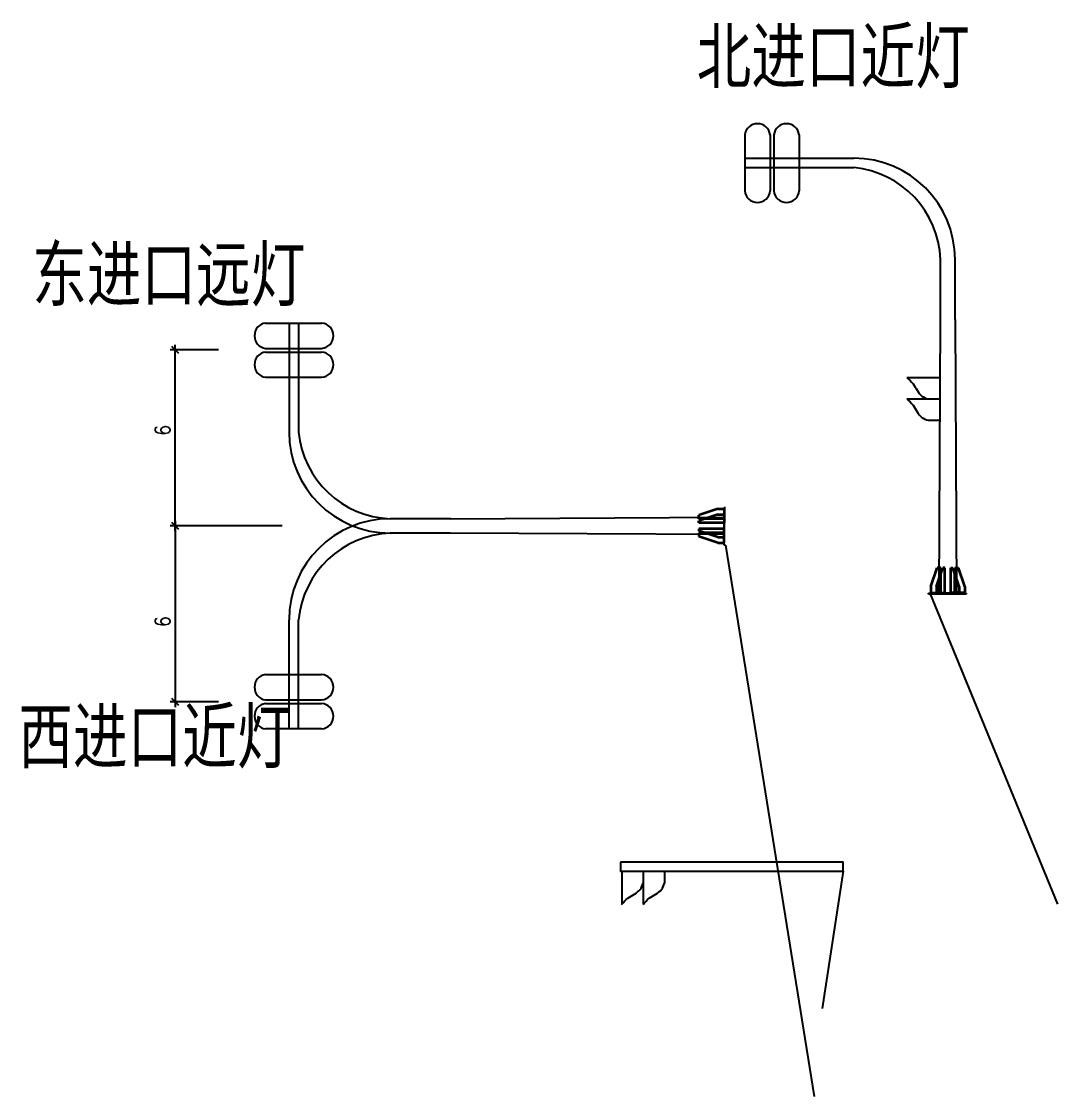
# Model space of a CAD drawing. Header units: millimetres. Extents: x -10063505 to 885836, y -4961 to 6863153.
# Drawn here: x -2920.1 to -2817.7, y -4960.7 to -4854.3 of the extents above; entities that cross this region are included whole.
import ezdxf

# ---------------------------------------------------------------- set-up
doc = ezdxf.new("R2010")
doc.units = ezdxf.units.MM
doc.header["$LTSCALE"] = 0.2
doc.layers.add('tj信号灯样例', color=7, linetype='Continuous')
doc.styles.add('hztxt', font='complex.shx', dxfattribs={"height": 2.5, "bigfont": 'hztxt.shx'})
doc.styles.get("Standard").update_dxf_attribs({"font": 'txt.shx', "width": 0.8, "bigfont": 'gbcbig.shx'})
doc.dimstyles.new('HPCAD', dxfattribs={"dimscale": 0.5, "dimtxt": 3, "dimasz": 1.5, "dimexe": 1, "dimexo": 4, "dimgap": 1, "dimtad": 1, "dimzin": 0, "dimdsep": 46, "dimtxsty": 'Standard', "dimtsz": 0.7, "dimcen": 0.09, "dimdle": 1, "dimadec": 4, "dimazin": 0, "dimtfac": 1, "dimtdec": 4, "dimtmove": 0, "dimatfit": 3, "dimfxl": 1, "dimtolj": 1, "dimtzin": 0, "dimarcsym": 0})

# ---------------------------------------------------------------- blocks, each defined once
blk = doc.blocks.new('*D13')
at = {"layer": 'Defpoints', "color": 0, "transparency": 16777216}
for p in [(2, 37.47), (8.28, 37.47), (14.57, 20.07)]:
    blk.add_point(p, dxfattribs=at)
at = {"layer": 'tj信号灯样例', "color": 0, "lineweight": -2, "transparency": 16777216}
for p, q in [((6.28, 37.47), (1.5, 37.47)), ((2.35, 37.12), (1.65, 37.82)), ((2, 19.57), (2, 37.97)), ((2.35, 19.72), (1.65, 20.42)), ((12.57, 20.07), (1.5, 20.07))]:
    blk.add_line(p, q, dxfattribs=at)
at = {"layer": 'tj信号灯样例', "color": 0, "transparency": 16777216, "insert": (0.75, 29.53), "char_height": 1.5, "attachment_point": 5, "rotation": 90}
blk.add_mtext('\\A1;6', dxfattribs=at)
blk = doc.blocks.new('*D14')
at = {"layer": 'Defpoints', "color": 0, "transparency": 16777216}
for p in [(14.57, 20.07), (2, 2.66), (8.28, 2.66)]:
    blk.add_point(p, dxfattribs=at)
at = {"layer": 'tj信号灯样例', "color": 0, "lineweight": -2, "transparency": 16777216}
for p, q in [((2.35, 19.72), (1.65, 20.42)), ((2, 20.57), (2, 2.16)), ((12.57, 20.07), (1.5, 20.07)), ((6.28, 2.66), (1.5, 2.66)), ((2.35, 2.31), (1.65, 3.01))]:
    blk.add_line(p, q, dxfattribs=at)
at = {"layer": 'tj信号灯样例', "color": 0, "transparency": 16777216, "insert": (0.75, 10.61), "char_height": 1.5, "attachment_point": 5, "rotation": 90}
blk.add_mtext('\\A1;6', dxfattribs=at)
blk = doc.blocks.new('单柱行人灯')
at = {"layer": 'tj信号灯样例'}
for p, q in [((-0.43, 21.9), (-3.72, 21.9)), ((-0.43, 19.79), (-3.72, 19.79)), ((-0.45, 19.79), (-1.64, 19.79)), ((-0.45, 17.68), (-1.64, 17.68))]:
    blk.add_line(p, q, dxfattribs=at)
blk.add_lwpolyline([(0.45, 22.01), (-0.45, 22.01), (-0.45, 0), (0.45, 0)], close=True, dxfattribs=at)
for points in [[(-3.73, 21.91), (-3.11, 21.28), (-2.71, 20.64), (-2.25, 20.07), (-1.64, 19.79)], [(-3.73, 19.79), (-3.11, 19.17), (-2.71, 18.53), (-2.25, 17.96), (-1.64, 17.68)]]:
    blk.add_spline(points, degree=3, dxfattribs=at)
blk = doc.blocks.new('003')
at = {"layer": 'tj信号灯样例'}
for p, q in [((86137.62, 78355.32), (86164.68, 78355.47)), ((86164.68, 78356.43), (86164.8, 78356.43)), ((86164.68, 78352.7), (86164.68, 78356.43)), ((86164.68, 78355.47), (86164.68, 78353.76)), ((86164.8, 78356.43), (86164.8, 78352.7)), ((86137.62, 78355.32), (86131.68, 78355.32)), ((86164.68, 78355.3), (86164.68, 78353.93)), ((86137.61, 78353.89), (86131.68, 78353.89)), ((86164.68, 78353.76), (86137.61, 78353.89)), ((86143.37, 78350.56), (86143.37, 78353.85)), ((86145.48, 78350.56), (86145.48, 78353.85)), ((86145.48, 78352.65), (86145.48, 78353.84)), ((86147.59, 78352.65), (86147.59, 78353.84)), ((86164.8, 78352.7), (86164.68, 78352.7)), ((86121.68, 78334.54), (86121.68, 78345.32)), ((86122.6, 78334.54), (86122.6, 78345.32)), ((86119.36, 78339.91), (86124.89, 78339.91)), ((86119.36, 78337.4), (86124.89, 78337.4)), ((86119.36, 78337.04), (86124.89, 78337.04)), ((86119.36, 78334.54), (86124.89, 78334.54))]:
    blk.add_line(p, q, dxfattribs=at)
at = {"layer": 'tj信号灯样例', "lineweight": 35}
for p, q in [((86164.04, 78356.28), (86162.18, 78355.66)), ((86164.04, 78355.72), (86162.18, 78355.1)), ((86162.18, 78355.3), (86162.18, 78355.66)), ((86164.04, 78356.28), (86164.67, 78356.28)), ((86164.04, 78355.72), (86164.67, 78355.73)), ((86164.67, 78356.28), (86164.67, 78355.3)), ((86164.67, 78355.73), (86164.67, 78354.91)), ((86164.67, 78355.3), (86162.18, 78355.3)), ((86162.18, 78354.91), (86162.18, 78355.1)), ((86164.67, 78354.91), (86162.18, 78354.91)), ((86164.67, 78354.32), (86162.18, 78354.32)), ((86162.18, 78354.32), (86162.18, 78354.13)), ((86164.67, 78353.5), (86164.67, 78354.32)), ((86164.04, 78353.5), (86162.18, 78354.13)), ((86164.67, 78353.93), (86162.18, 78353.93)), ((86162.18, 78353.93), (86162.18, 78353.56)), ((86164.04, 78352.94), (86162.18, 78353.56)), ((86164.04, 78353.5), (86164.67, 78353.5)), ((86164.67, 78352.94), (86164.67, 78353.93)), ((86164.04, 78352.94), (86164.67, 78352.94))]:
    blk.add_line(p, q, dxfattribs=at)
at = {"layer": 'tj信号灯样例'}
for centre, radius, start, end in [((86131.68, 78345.32), 10, 90, 180), ((86132.06, 78344.4), 9.5, 92.2998, 174.4405), ((86119.52, 78338.66), 1.26, 97.2415, 262.7585), ((86124.81, 78338.66), 1.25, 273.6081, 86.3919), ((86119.52, 78335.79), 1.26, 97.2415, 262.7585), ((86124.81, 78335.79), 1.25, 273.6081, 86.3919)]:
    blk.add_arc(centre, radius, start, end, dxfattribs=at)
for points in [[(86143.37, 78350.56), (86143.99, 78351.17), (86144.63, 78351.58), (86145.2, 78352.04), (86145.48, 78352.65)], [(86145.48, 78350.56), (86146.1, 78351.17), (86146.75, 78351.58), (86147.31, 78352.04), (86147.59, 78352.65)]]:
    blk.add_spline(points, degree=3, dxfattribs=at)
blk = doc.blocks.new('A$C00E73F3E')
at = {"layer": 'tj信号灯样例'}
for p, q in [((10.923, 40.134), (16.456, 40.134)), ((13.243, 40.134), (13.243, 29.353)), ((14.168, 40.134), (14.168, 29.353)), ((10.923, 37.632), (16.456, 37.632)), ((10.923, 37.268), (16.456, 37.268)), ((10.923, 34.766), (16.456, 34.766)), ((56.245, 21.893), (56.37, 21.893)), ((56.245, 18.16), (56.245, 21.893)), ((29.184, 20.781), (23.243, 20.781)), ((29.184, 20.781), (56.247, 20.937)), ((56.247, 20.937), (56.247, 19.218)), ((56.247, 20.759), (56.247, 19.396)), ((29.171, 19.353), (23.243, 19.353)), ((56.247, 19.218), (29.171, 19.353)), ((56.37, 18.16), (56.245, 18.16)), ((13.243, 0), (13.243, 10.781)), ((14.168, 0), (14.168, 10.781)), ((10.923, 5.368), (16.456, 5.368)), ((10.923, 2.866), (16.456, 2.866)), ((10.923, 2.502), (16.456, 2.502)), ((16.456, 0), (10.923, 0))]:
    blk.add_line(p, q, dxfattribs=at)
at = {"layer": 'tj信号灯样例', "lineweight": 35}
for p, q in [((55.611, 21.743), (53.744, 21.121)), ((55.611, 21.743), (56.234, 21.744)), ((56.234, 21.744), (56.234, 20.759)), ((55.611, 21.187), (53.744, 20.565)), ((53.744, 20.759), (53.744, 21.121)), ((56.234, 20.759), (53.744, 20.759)), ((53.744, 20.373), (53.744, 20.565)), ((56.234, 20.373), (53.744, 20.373)), ((55.611, 21.187), (56.234, 21.188)), ((56.234, 21.188), (56.234, 20.373)), ((56.234, 19.779), (53.744, 19.779)), ((53.744, 19.779), (53.744, 19.588)), ((55.611, 18.966), (53.744, 19.588)), ((56.234, 19.388), (53.744, 19.388)), ((53.744, 19.388), (53.744, 19.026)), ((56.234, 18.965), (56.234, 19.779)), ((56.234, 18.403), (56.234, 19.388)), ((55.611, 18.403), (53.744, 19.026)), ((55.611, 18.966), (56.234, 18.965)), ((55.611, 18.403), (56.234, 18.403))]:
    blk.add_line(p, q, dxfattribs=at)
at = {"layer": 'tj信号灯样例'}
for centre, radius, start, end in [((11.082, 38.883), 1.261, 97.24149, 262.75851), ((16.377, 38.883), 1.254, 273.60812, 86.39188), ((11.082, 36.017), 1.261, 97.24149, 262.75851), ((16.377, 36.017), 1.254, 273.60812, 86.39188), ((23.243, 29.353), 10, 180, 270), ((23.624, 30.273), 9.5, 185.55953, 267.70016), ((23.243, 10.781), 10, 90, 180), ((23.624, 9.86), 9.5, 92.29984, 174.44047), ((11.082, 4.117), 1.261, 97.24149, 262.75851), ((16.377, 4.117), 1.254, 273.60812, 86.39188), ((11.082, 1.251), 1.261, 97.24149, 262.75851), ((16.377, 1.251), 1.254, 273.60812, 86.39188)]:
    blk.add_arc(centre, radius, start, end, dxfattribs=at)
for base, p2, angle, picture, middle in [((2, 37.472), (8.277, 37.472), 90, '*D13', (2, 29.528)), ((2, 2.662), (8.277, 2.662), 270, '*D14', (2, 10.606))]:
    dim = blk.add_linear_dim(base=base, p1=(14.567, 20.067), p2=p2, angle=angle, text='6', dimstyle='HPCAD', dxfattribs=at)
    dim.commit()
    dim.dimension.update_dxf_attribs({"geometry": picture, "text_midpoint": middle, "dimtype": 128})

msp = doc.modelspace()

# ---------------------------------------------------------------- linework, layer by layer
at = {"layer": 'tj信号灯样例'}
for p, q in [((-2850.57, -4906.14), (-2841.81, -4960.66)), ((-2830.37, -4910.87), (-2817.74, -4941.63)), ((-2838.92, -4938.37), (-2840.99, -4951.96))]:
    msp.add_line(p, q, dxfattribs=at)

# ---------------------------------------------------------------- block references
for name, p, rotation in [('003', (-81183.19, 81253.81), 270), ('单柱行人灯', (-2838.92, -4937.93), 90)]:
    msp.add_blockref(name, p, dxfattribs=dict(at, rotation=rotation))
msp.add_blockref('A$C00E73F3E', (-2906.94, -4924.3), dxfattribs=at)

# ---------------------------------------------------------------- texts
at = {"layer": 'tj信号灯样例', "style": 'hztxt', "width": 0.9}
for s, p in [('北进口近灯', (-2853.41, -4860.97)), ('东进口远灯', (-2919.09, -4882.53)), ('西进口近灯', (-2920.46, -4928.23))]:
    msp.add_text(s, height=6, dxfattribs=at).set_placement(p)

doc.saveas('drawing.dxf')
